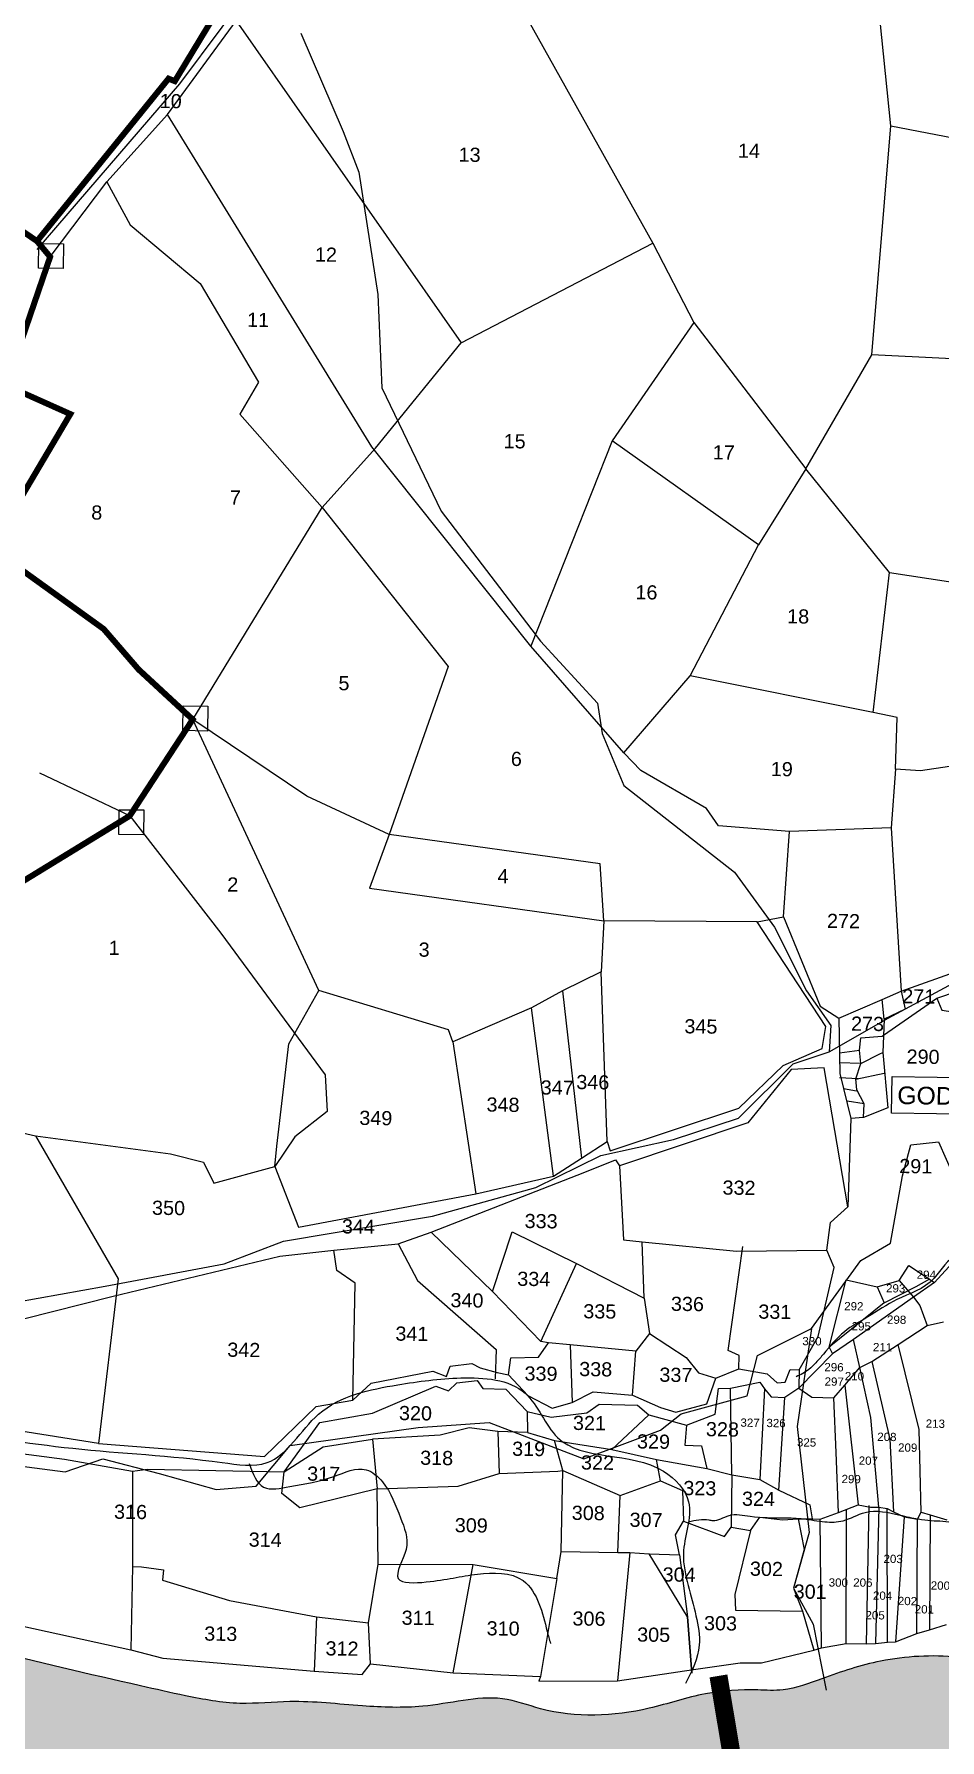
# Model space of a CAD drawing. Header units: inches. Extents: x -67596076815 to 95076089244, y 1613564 to 126917821473.
# Drawn here: x 177142 to 177896, y 1615886 to 1617305 of the extents above; entities that cross this region are included whole.
import ezdxf
from ezdxf.enums import TextEntityAlignment as Align

# ---------------------------------------------------------------- set-up
doc = ezdxf.new("R2010")
doc.units = ezdxf.units.IN
doc.header["$MEASUREMENT"] = 0
for name, color, linetype in [('PAPER SIZE', 5, 'Continuous'), ('PLOT', 7, 'Continuous'), ('PLOT NO', 7, 'Continuous'), ('ROAD', 1, 'Continuous'), ('STREAM', 4, 'Continuous'), ('VILLAGE BOUNDARY', 5, 'Continuous'), ('VILLAGE BOUNDRY STONES', 1, 'Continuous')]:
    doc.layers.add(name, color=color, linetype=linetype)
doc.styles.get("Standard").update_dxf_attribs({"font": 'arial.ttf'})

msp = doc.modelspace()

# ---------------------------------------------------------------- hatches: boundary and pattern name
at = {"layer": 'PLOT NO'}
h = msp.add_hatch(dxfattribs=at)
h.set_pattern_fill('DOTS', color=256, scale=250)
edge = h.paths.add_edge_path()
edge.add_spline(control_points=[(175474.9, 1616931.1), (175480.3, 1616928.8), (175495.7, 1616920.4), (175502.5, 1616879.9), (175548.1, 1616880.4), (175571.3, 1616855.4), (175600.1, 1616852.1), (175622.5, 1616824.3), (175652.5, 1616785.2), (175708.9, 1616762.8), (175728.9, 1616695.2), (175831.9, 1616685), (175881.3, 1616591.4), (175965.8, 1616526.4), (176046, 1616472.4), (176115.9, 1616399.3), (176210.7, 1616379.5), (176275.3, 1616312.1), (176358.5, 1616279.8), (176389.7, 1616211.8), (176445.6, 1616192.8), (176508.8, 1616183.8), (176583.4, 1616146.3), (176657.6, 1616146.1), (176717.6, 1616115.9), (176773.7, 1616111.5), (176818.6, 1616063.9), (176870.5, 1616029.9), (176935.1, 1616001.6), (177012.6, 1615988.6), (177111.4, 1615957.8), (177200.3, 1615938.5), (177270.6, 1615922), (177312.1, 1615914.6), (177361.4, 1615919.9), (177411.9, 1615914.1), (177460.4, 1615912.2), (177498.6, 1615919.3), (177532.4, 1615923), (177581.5, 1615903.8), (177641.3, 1615906.2), (177698.8, 1615926.3), (177736.7, 1615928.5), (177769.7, 1615926.3), (177803.1, 1615939.5), (177850.3, 1615955.1), (177902.5, 1615957.7), (177952.2, 1615948.6), (177987.1, 1615970.7), (178024.7, 1615969.8), (178051.8, 1615986.2), (178075.3, 1616000.2), (178106.9, 1616022.8), (178161.3, 1616022.7), (178204.4, 1616062.7), (178251.6, 1616067.1), (178279.7, 1616094.5), (178322.3, 1616105.7), (178366.3, 1616104.3), (178408, 1616120.6), (178449.1, 1616137.8), (178499.7, 1616140.4), (178541.3, 1616178.9), (178590.6, 1616187), (178634.3, 1616223), (178672, 1616250.8), (178717, 1616260.1), (178740.2, 1616281.9), (178753.6, 1616309.7), (178774.5, 1616328.4), (178797.9, 1616341), (178817.2, 1616361), (178835.4, 1616385.5), (178868.4, 1616407.4), (178888.9, 1616444.4), (178926.2, 1616468), (178954.4, 1616497.2), (178990.2, 1616513.2), (179023, 1616546.1), (179048.6, 1616567), (179065.2, 1616580.6), (179065.2, 1616579.4), (179065.2, 1616578.2), (179065.2, 1616577), (179015.7, 1616528.2), (178966.2, 1616479.5), (178916.6, 1616430.7), (178812.5, 1616326.2), (178708.4, 1616221.7), (178604.3, 1616117.2), (178483.8, 1616001.1), (178363.3, 1615885.1), (178242.8, 1615769), (178222.9, 1615766.8), (178193.6, 1615763.4), (178148.3, 1615763.4), (178106.6, 1615746.8), (178060.8, 1615752), (178019.4, 1615750), (177982.3, 1615748.1), (177954.6, 1615752.2), (177929.7, 1615769.2), (177920.7, 1615749.7), (177922.4, 1615741.7), (177920.3, 1615737.8), (177918.4, 1615739.5), (177905, 1615750.9), (177865, 1615769.2), (177810.9, 1615735.8), (177754, 1615711.1), (177711.2, 1615675.8), (177671.1, 1615649.8), (177628.5, 1615651), (177590.7, 1615634.9), (177551, 1615631.5), (177506.1, 1615619.1), (177453, 1615619.6), (177388.4, 1615622.5), (177333, 1615644), (177278, 1615666.7), (177218.2, 1615666.4), (177152.1, 1615642.5), (177081.6, 1615677.3), (177003.4, 1615680.6), (176939.3, 1615679.1), (176874.9, 1615661.3), (176830.8, 1615705.6), (176790.5, 1615725.9), (176764.4, 1615732.4), (176757.9, 1615729.1), (176757.3, 1615728.7), (176749.3, 1615732.9), (176749.8, 1615740.6), (176713.3, 1615743.2), (176684, 1615754.3), (176640.4, 1615767), (176605.7, 1615789.6), (176568.1, 1615794.9), (176517.2, 1615808.9), (176458.3, 1615849), (176379.4, 1615883.1), (176314.8, 1615916.7), (176272, 1615949.8), (176237.3, 1615985.3), (176186.3, 1615992.8), (176171.5, 1616046.5), (176099.1, 1616060), (176044.2, 1616116.2), (175990.4, 1616180.7), (175910.7, 1616223.9), (175821.5, 1616290.1), (175730.3, 1616383.4), (175619.9, 1616425.2), (175567.5, 1616515.6), (175499.1, 1616560.9), (175433.3, 1616599.9), (175398.8, 1616627.7), (175380.8, 1616642.8), (175383.1, 1616648.8), (175385.4, 1616654.8), (175387.8, 1616660.8), (175416.8, 1616750.9), (175445.8, 1616840.9), (175474.9, 1616931)], knot_values=[0, 0, 0, 0, 17.065403, 52.30513, 101.676909, 127.638475, 150.849799, 183.1842, 229.014228, 299.624798, 351.524663, 416.264363, 570.937192, 639.34671, 736.185751, 862.1846, 931.961055, 1015.91737, 1135.271816, 1184.910104, 1225.326852, 1303.72355, 1378.56701, 1470.749657, 1518.836373, 1578.515513, 1631.086059, 1707.505674, 1764.943302, 1840.900707, 1942.172739, 2075.180608, 2113.446397, 2159.107495, 2200.719334, 2261.071089, 2311.255794, 2345.365689, 2378.001081, 2410.789354, 2500.992265, 2549.503164, 2593.106287, 2614.081772, 2647.726361, 2698.771837, 2763.0958, 2803.548969, 2844.308975, 2880.082337, 2912.401536, 2936.810388, 2962.885464, 3027.132461, 3088.701848, 3129.675403, 3162.188019, 3202.095152, 3257.929254, 3292.867426, 3334.810895, 3391.859861, 3437.865313, 3497.807861, 3535.326088, 3606.102798, 3635.12104, 3670.62842, 3696.497131, 3727.269072, 3752.6073, 3775.901371, 3809.884792, 3843.834926, 3892.433779, 3932.315167, 3974.261686, 4013.116333, 4047.84374, 4112.425259, 4112.425259, 4112.425259, 4113.425259, 4113.425259, 4113.425259, 4114.425259, 4114.425259, 4114.425259, 4115.425259, 4115.425259, 4115.425259, 4116.425259, 4116.425259, 4116.425259, 4166.285869, 4204.748609, 4251.573613, 4297.401825, 4340.2498, 4377.078635, 4405.883689, 4430.298362, 4443.456401, 4457.102973, 4457.102973, 4457.102973, 4464.640163, 4509.190738, 4576.986699, 4638.784966, 4697.940086, 4743.139835, 4777.047027, 4822.052006, 4864.371739, 4895.846374, 4961.312351, 5022.137096, 5088.666556, 5137.947169, 5199.530928, 5263.840827, 5339.521061, 5421.195163, 5497.146709, 5533.745361, 5611.845212, 5657.051452, 5678.972927, 5681.272119, 5681.272119, 5681.272119, 5682.560022, 5711.291746, 5751.589534, 5795.710612, 5840.776715, 5874.703181, 5908.099988, 5998.580784, 6085.114554, 6166.359142, 6216.073698, 6246.66269, 6314.873579, 6346.836247, 6395.917308, 6511.846132, 6578.749053, 6645.916203, 6780.600207, 6911.601124, 7034.64595, 7117.127972, 7214.318147, 7276.494928, 7346.996499, 7346.996499, 7346.996499, 7347.996499, 7347.996499, 7347.996499, 7348.996499, 7348.996499, 7348.996499, 7348.996499], weights=[1, 1, 1, 1, 1, 1, 1, 1, 1, 1, 1, 1, 1, 1, 1, 1, 1, 1, 1, 1, 1, 1, 1, 1, 1, 1, 1, 1, 1, 1, 1, 1, 1, 1, 1, 1, 1, 1, 1, 1, 1, 1, 1, 1, 1, 1, 1, 1, 1, 1, 1, 1, 1, 1, 1, 1, 1, 1, 1, 1, 1, 1, 1, 1, 1, 1, 1, 1, 1, 1, 1, 1, 1, 1, 1, 1, 1, 1, 1, 1, 1, 1, 1, 1, 1, 1, 1, 1, 1, 1, 1, 1, 1, 1, 1, 1, 1, 1, 1, 1, 1, 1, 1, 1, 1, 1, 1, 1, 1, 1, 1, 1, 1, 1, 1, 1, 1, 1, 1, 1, 1, 1, 1, 1, 1, 1, 1, 1, 1, 1, 1, 1, 1, 1, 1, 1, 1, 1, 1, 1, 1, 1, 1, 1, 1, 1, 1, 1, 1, 1, 1, 1, 1, 1, 1, 1, 1, 1, 1, 1, 1, 1, 1, 1], degree=3, periodic=0)

# ---------------------------------------------------------------- linework, layer by layer
at = {"layer": 'PAPER SIZE', "const_width": 15}
msp.add_lwpolyline([(177743.3, 1615749.7), (177711.6, 1615939.4)], dxfattribs=at)
at = {"layer": 'PLOT'}
for points in [[(177797.9, 1616461.4), (177801, 1616479.7), (177743.7, 1616566.9), (177765.8, 1616571), (177770.8, 1616642), (177711.7, 1616646.6), (177701.6, 1616661.2), (177647.1, 1616692.8), (177632.8, 1616707.5), (177555.5, 1616796.1), (177423.2, 1616962.1), (177253.4, 1617238.6), (177310.3, 1617316.5), (177368, 1617396)], [(177310.3, 1617316.5), (177497.6, 1617048.5)], [(177552.5, 1617318.5), (177656.9, 1617131.4)], [(177855.1, 1617229), (178052.1, 1617191.2), (178234.2, 1617146.1), (178442.4, 1617121.5), (178498.2, 1617106.1), (178518, 1617269.4)], [(177155.7, 1617120.1), (177202.8, 1617182.4), (177253.4, 1617238.6)], [(177202.8, 1617182.4), (177222.2, 1617146.8), (177280.4, 1617097.9), (177329.1, 1617015.8), (177313.5, 1616989.2), (177382.1, 1616911.6), (177486.7, 1616779.4), (177437.8, 1616639.5), (177421.4, 1616594.9), (177616.3, 1616567.6), (177614.1, 1616525.1), (177581.8, 1616509.3), (177556.1, 1616495.2), (177490.6, 1616467), (177487.1, 1616477), (177379.2, 1616509.6)], [(177691, 1617065.6), (177623.3, 1616967), (177555.5, 1616796.1)], [(178067.7, 1617027.1), (177839.3, 1617038.7)], [(177632.8, 1616707.5), (177688.1, 1616771.4), (177745, 1616880.4), (177623.3, 1616967)], [(177853.8, 1616857.6), (177984.6, 1616837.6), (177987.7, 1616837.3), (178014.8, 1616838.1), (178038.7, 1616899.4), (178058.8, 1616962.4)], [(177784.3, 1616943.8), (177745, 1616880.4)], [(177840.3, 1616741), (177853.8, 1616857.6), (177784.3, 1616943.8)], [(177858.8, 1616693.8), (177860.1, 1616736.9), (177840.3, 1616741), (177688.1, 1616771.4)], [(177743.7, 1616566.9), (177616.3, 1616567.6), (177613.2, 1616615.1), (177437.8, 1616639.5), (177369.2, 1616671.4), (177274.3, 1616735.2)], [(177903.9, 1616696.1), (177879.6, 1616692.6), (177858.8, 1616693.8), (177855.3, 1616645), (177770.8, 1616642)], [(177221.9, 1616655), (177297.8, 1616557.4), (177384.4, 1616439.4), (177386.2, 1616409.1), (177359.3, 1616388), (177342.7, 1616363.3), (177362.3, 1616312.8), (177509.8, 1616340.4), (177574.4, 1616355.3), (177597.7, 1616370.3), (177618.9, 1616384), (177614.1, 1616525.1), (177581.8, 1616509.3), (177597.7, 1616370.3)], [(177855.3, 1616645), (177863.5, 1616509.2), (177866.9, 1616494.2), (177849.3, 1616485.9), (177847.8, 1616502.1)], [(177765.8, 1616571), (177796.3, 1616496.8), (177811.7, 1616486.8), (177812.5, 1616440.7), (177821.8, 1616403.2), (177819.3, 1616329.6)], [(177811.7, 1616486.8), (177847.8, 1616502.1), (177863.5, 1616509.2), (177961.7, 1616544.1)], [(177848.9, 1616472.6), (177893.3, 1616503.2), (177961.2, 1616526.4), (178033.2, 1616526), (178035.9, 1616538.8), (178007.3, 1616539.4), (178007.7, 1616523.9)], [(177574.4, 1616355.3), (177556.1, 1616495.2)], [(177893.3, 1616503.2), (177897.3, 1616493.2), (177952, 1616485), (177955.9, 1616434.5), (177939.8, 1616433.5), (177932.7, 1616380.2), (177946.2, 1616375), (177945.1, 1616353.8), (177954.2, 1616350.2), (178029.7, 1616361), (178057.5, 1616352.9), (178067, 1616351.6), (178080.5, 1616351.2), (178122.3, 1616374.5), (178143.3, 1616382.7), (178187.1, 1616392), (178194.4, 1616403.5), (178207.6, 1616405.2), (178209.8, 1616408.2)], [(177849.3, 1616485.9), (177848.4, 1616458), (177852.5, 1616412), (177832.3, 1616403.9), (177821.8, 1616403.2)], [(177490.6, 1616467), (177509.8, 1616340.4)], [(177618.9, 1616384), (177621.5, 1616376.4), (177728.5, 1616411.9), (177765.4, 1616447.3), (177797.9, 1616461.4)], [(178138.4, 1616292.8), (178125.5, 1616292.9), (178119.5, 1616283.1), (178110.8, 1616284.6), (178103.4, 1616312.2), (178065.2, 1616303.1), (178059.4, 1616302.1), (178047.3, 1616303.4), (177993.8, 1616276.8), (177957.8, 1616267.2), (177944.8, 1616261.3), (177933, 1616257.1), (177923.9, 1616273.3), (177909.3, 1616286.4), (177891.3, 1616266.8), (177873.9, 1616254.5), (177879.2, 1616247.7), (177885.3, 1616231.1)], [(177407.4, 1616168.9), (177409.4, 1616266.2), (177394.2, 1616276.6), (177391.7, 1616293.7)], [(177778.6, 1616194.2), (177794.4, 1616221.7), (177807.9, 1616279.3), (177801.8, 1616293.6)], [(177817.8, 1616268.9), (177843.7, 1616263.1), (177862, 1616268.3), (177869.9, 1616281), (177891.3, 1616266.8)], [(177843.7, 1616263.1), (177849.4, 1616249.9), (177803.6, 1616212.9), (177817.8, 1616268.9)], [(177849.4, 1616249.9), (177876.1, 1616263.3), (177887.4, 1616269.7)], [(177862, 1616268.3), (177873.9, 1616254.5)], [(177873.9, 1616254.5), (177823.9, 1616219.3), (177806.5, 1616207.5), (177778.4, 1616178.8)], [(177640, 1616173.1), (177643, 1616209.7)], [(177803.6, 1616212.9), (177806.5, 1616207.5)], [(177829.2, 1616196.1), (177823.9, 1616219.3)], [(177880.3, 1616075.6), (177878.5, 1616144.3), (177861.1, 1616215.2)], [(177845, 1616079.7), (177838.4, 1616154.5), (177829.2, 1616196.1)], [(177839.2, 1616201.1), (177854.2, 1616136.5), (177857.2, 1616075.9)], [(177816.8, 1616181.2), (177827.7, 1616081.8)], [(177196, 1616132.8), (177333.9, 1616122.1), (177377, 1616163.7), (177407.4, 1616168.9)], [(177761.9, 1616093.9), (177766.7, 1616171)], [(177778.4, 1616178.8), (177766.7, 1616171)], [(177811.4, 1616075.3), (177809.6, 1616125.4), (177807.5, 1616170.7)], [(177580.7, 1616042.8), (177582.2, 1616110.3), (177575.3, 1616135.3)], [(177428.6, 1616032.3), (177507.6, 1616032.2), (177577.2, 1616020.5), (177580.7, 1616042.8), (177627.9, 1616042.2), (177638, 1616042), (177653.9, 1616041.1), (177679.2, 1616040.1), (177675.8, 1616056.8), (177682.6, 1616068.2)], [(177778, 1616070.1), (177783, 1616044.5), (177774, 1616012.4), (177781.6, 1615993.4), (177791, 1615960.9)], [(177797.4, 1615962.9), (177796.1, 1616069.7)], [(177817.8, 1615966.4), (177818.2, 1616077.5)], [(177836.7, 1616081.2), (177834.5, 1615966.1)], [(177845, 1616079.7), (177842.3, 1615966.4)], [(177852.1, 1615967.6), (177852, 1616078.7)], [(177866, 1616071.8), (177858.8, 1615967.9)], [(177876.7, 1615974.8), (177877.2, 1616069.8)], [(177887.6, 1616073.3), (177887.1, 1615977.7)], [(177577.2, 1616020.5), (177563.5, 1615938.9)]]:
    msp.add_lwpolyline(points, dxfattribs=at)
at = {"layer": 'PLOT', "color": 11}
for points in [[(177812.4, 1616457.8), (177829, 1616460), (177829.9, 1616470.2), (177847.7, 1616471.8), (177848.9, 1616472.6)], [(177832.3, 1616403.9), (177832.9, 1616415.4), (177826.7, 1616427.1), (177825.9, 1616436.2), (177830.1, 1616448.9), (177829, 1616460)], [(177830.1, 1616448.9), (177845.8, 1616457.1), (177848.4, 1616458)], [(177830.1, 1616448.9), (177812, 1616449.4)], [(177827.7, 1616436.2), (177812.3, 1616437)], [(177825.9, 1616436), (177849.4, 1616440.9)], [(177826.4, 1616426), (177815.7, 1616427.9)], [(177832.9, 1616415.4), (177818.6, 1616417.5)]]:
    msp.add_lwpolyline(points, dxfattribs=at)
at = {"layer": 'PLOT'}
msp.add_lwpolyline([(177856, 1616438.1), (178005.7, 1616436), (178005.3, 1616405.5), (177855.6, 1616407.5)], close=True, dxfattribs=at)
at = {"layer": 'PLOT NO'}
for points in [[(177144.9, 1617126.2), (177263.7, 1617264.1), (177334, 1617358.6), (177361.2, 1617398.5)], [(177123.1, 1616393.5), (177143.5, 1616388.9), (177255.7, 1616373.7), (177283.3, 1616367), (177291.9, 1616349.4), (177342.7, 1616363.3), (177344.3, 1616380.3), (177354.3, 1616465.3), (177379.2, 1616509.6), (177274.3, 1616735.2), (177382.1, 1616911.6), (177426.3, 1616960.8), (177497.6, 1617048.5), (177656.9, 1617131.4), (177691, 1617065.6), (177784.3, 1616943.8), (177839.3, 1617038.7), (177855.1, 1617229), (177841.3, 1617362.7)], [(176830, 1616263.8), (176935.8, 1616247.3), (177027.4, 1616256.6), (177127.3, 1616250.3), (177201.4, 1616263.7), (177300.5, 1616282.4), (177349.7, 1616301.2), (177473.7, 1616321.9), (177559.8, 1616345.8), (177613.7, 1616372.4), (177674.3, 1616385.7), (177728.3, 1616403.6), (177773.6, 1616448.6), (177803.7, 1616458.7)], [(177108, 1616230), (177208.1, 1616255.5), (177346.7, 1616288.6), (177391.7, 1616293.7), (177445.2, 1616299), (177472.5, 1616308.6), (177600.5, 1616358.5), (177625.9, 1616368.9), (177629.4, 1616363.9), (177632.7, 1616302.2), (177648.2, 1616300.5), (177726.7, 1616292.8), (177801.8, 1616293.6), (177804.8, 1616316.8), (177819.3, 1616329.6), (177799.4, 1616445.4), (177772, 1616443.9), (177736.1, 1616399.6), (177629.4, 1616363.9)], [(177143.5, 1616388.9), (177212.2, 1616269.9), (177196, 1616132.8), (176953.1, 1616171.3), (176845.7, 1616179.4), (176800.5, 1616202.4)], [(177072.3, 1616121.7), (177168.3, 1616109.1), (177199.5, 1616119.9), (177246.3, 1616107.7), (177293.8, 1616094.6), (177327, 1616097.3), (177355.4, 1616131), (177461.8, 1616146.2), (177520.8, 1616150.4), (177599.5, 1616119.9), (177663.4, 1616143.8), (177680.5, 1616157.6), (177735.4, 1616172.4), (177744, 1616206), (177788.9, 1616228.6), (177830, 1616285), (177854.7, 1616299.5), (177864.7, 1616355.6), (177871.7, 1616381.4), (177894.6, 1616383.8), (177907.4, 1616355)], [(177523.6, 1616259.2), (177539.9, 1616308.9), (177593.6, 1616282.6), (177649.8, 1616253.8), (177648.2, 1616300.5)], [(177445.2, 1616299), (177461.3, 1616268.4), (177526.6, 1616211), (177525.9, 1616186.5)], [(177536.9, 1616189.9), (177538.9, 1616204.2), (177561.9, 1616204.6), (177570.1, 1616216.6), (177563.9, 1616217.7), (177523.6, 1616259.2), (177472.5, 1616308.6)], [(177728.6, 1616194.9), (177728.8, 1616206), (177719.7, 1616210.1), (177731.9, 1616296.8)], [(177649.8, 1616253.8), (177654.2, 1616224.2), (177643, 1616209.7), (177588.3, 1616214.9), (177570.1, 1616216.6), (177563.9, 1616217.7), (177593.6, 1616282.6)], [(177407.4, 1616168.9), (177422.6, 1616182.9), (177474.1, 1616193.1), (177485.5, 1616188.6), (177488.4, 1616197.1), (177506.4, 1616199.4), (177513.3, 1616195.7), (177527.5, 1616192), (177536.9, 1616189.9), (177553.1, 1616172.7), (177573.3, 1616162.1), (177589.8, 1616166.8), (177607.5, 1616175.9), (177640, 1616173.1), (177663.4, 1616162.8), (177676, 1616158.9), (177701.9, 1616165.8), (177709.5, 1616187.2), (177728.6, 1616194.9), (177752.1, 1616190.8), (177760.5, 1616183.2), (177767.2, 1616183.7), (177771.1, 1616194.3), (177778.6, 1616194.2), (177778.4, 1616178.8), (177789.2, 1616171.3), (177807.5, 1616170.7), (177816.8, 1616181.2), (177829.2, 1616196.1), (177839.2, 1616201.1), (177861.1, 1616215.2), (177885.3, 1616231.1), (177898.7, 1616234.1)], [(177654.2, 1616224.2), (177684.6, 1616204.4), (177695, 1616191.5), (177709.5, 1616187.2)], [(177588.3, 1616214.9), (177589.8, 1616166.8)], [(176879.2, 1616157.5), (177167.6, 1616119.7), (177224.2, 1616109.8), (177236.8, 1616111.5), (177350.4, 1616109.3), (177379.9, 1616150.4), (177423.7, 1616158.1), (177476.5, 1616180.5), (177487.1, 1616176.7), (177493.9, 1616183.3), (177511, 1616185.2), (177515.5, 1616178.5), (177534.7, 1616177.9), (177552.4, 1616159.4), (177552.8, 1616142), (177575.3, 1616135.3), (177622.8, 1616127.9), (177660.1, 1616119.4), (177701.8, 1616112.1), (177722.8, 1616106.7), (177745.9, 1616102.7), (177761.9, 1616093.9), (177787.7, 1616081.7), (177789.4, 1616070.1), (177796.1, 1616069.7), (177811.4, 1616075.3), (177827.7, 1616081.8), (177838, 1616079.8), (177845, 1616079.7), (177852, 1616078.7), (177857.2, 1616075.9), (177866, 1616071.8), (177877.2, 1616069.8), (177880.3, 1616075.6), (177887.6, 1616073.3), (177901.6, 1616069.2)], [(177552.4, 1616159.4), (177572.4, 1616154.7), (177602, 1616158.3), (177612.3, 1616165.5), (177644.3, 1616164.6), (177653.6, 1616156.7), (177685, 1616148.1), (177708.9, 1616157.3), (177711.7, 1616178.6), (177721.7, 1616178.7), (177746, 1616183.7), (177749.9, 1616178.3), (177755.4, 1616171.6), (177766.7, 1616171)], [(177722.8, 1616106.7), (177721.7, 1616178.7)], [(177749.9, 1616178.3), (177745.9, 1616102.7)], [(177653.6, 1616156.7), (177622.8, 1616127.9)], [(177552.8, 1616142), (177528, 1616142.8), (177504.3, 1616145.7), (177480.2, 1616139.6), (177423.7, 1616136.5)], [(177528, 1616142.8), (177529.3, 1616107.8)], [(177685, 1616148.1), (177683.7, 1616131.4), (177697.6, 1616130.8), (177701.8, 1616112.1)], [(177350.4, 1616109.3), (177382.8, 1616130), (177423.7, 1616136.5), (177427.7, 1616095), (177495.1, 1616097.3), (177529.3, 1616107.8), (177578, 1616109.7), (177582.2, 1616110.3), (177629.8, 1616089.5), (177663.3, 1616101.8), (177681.6, 1616093.7), (177682.6, 1616068.2), (177716.5, 1616055.4), (177722.3, 1616063.1), (177738.2, 1616060.4), (177746.1, 1616071.6), (177764.9, 1616069.2), (177778, 1616070.1), (177789.4, 1616070.1)], [(177663.3, 1616101.8), (177660.1, 1616119.4)], [(177224.2, 1616109.8), (177224.3, 1616030.5), (177222.8, 1615961.2)], [(177224.3, 1616030.5), (177231.6, 1616030.1), (177249.9, 1616027.7), (177249.2, 1616019.1), (177305, 1616002.1), (177377.2, 1615988.5), (177420.4, 1615983.5), (177428.6, 1616032.3), (177427.7, 1616095), (177363.4, 1616079.2), (177348.3, 1616091.1), (177350.4, 1616109.3)], [(177722.8, 1616106.7), (177722.3, 1616063.1)], [(177627.9, 1616042.2), (177629.8, 1616089.5)], [(177738.2, 1616060.4), (177725.2, 1616007.1), (177725.9, 1615994.1), (177781.6, 1615993.4)], [(177638, 1616042), (177627.6, 1615935.3)], [(177679.2, 1616040.1), (177685.8, 1615988.5), (177689.5, 1615941.7), (177685.8, 1615988.5), (177653.9, 1616041.1)], [(177490.8, 1615942), (177507.6, 1616032.2)], [(177072, 1615994.1), (177222.8, 1615961.2), (177249.3, 1615954.1), (177375.2, 1615943.3), (177415.1, 1615940.7), (177422.2, 1615949.4), (177490.8, 1615942), (177563.5, 1615938.9), (177562.2, 1615935), (177627.6, 1615935.3), (177690.8, 1615944.7), (177729.6, 1615950.2), (177747.5, 1615950.3), (177791, 1615960.9), (177797.4, 1615962.9), (177817.8, 1615966.4), (177834.5, 1615966.1), (177842.3, 1615966.4), (177852.1, 1615967.6), (177858.8, 1615967.9), (177876.7, 1615974.8), (177887.1, 1615977.7), (177901.4, 1615982.1)], [(177377.2, 1615988.5), (177375.2, 1615943.3)], [(177422.2, 1615949.4), (177420.4, 1615983.5)]]:
    msp.add_lwpolyline(points, dxfattribs=at)
for points in [[(175475.3, 1616951), (175516.4, 1616918.6), (175562.8, 1616891.4), (175605.8, 1616857.6), (175628.7, 1616833.3), (175667.3, 1616806.2), (175724.6, 1616752.3), (175737.9, 1616727.2), (175801.1, 1616690.4), (175846.6, 1616652.7), (175899.7, 1616612.3), (175978.4, 1616526.8), (176054.9, 1616475.7), (176115.2, 1616446), (176193.2, 1616427.7), (176327.1, 1616344.5), (176383.2, 1616310), (176446.3, 1616268.4), (176517.8, 1616239.3), (176608.7, 1616217.8), (176730.3, 1616206.4), (176778.8, 1616197.5), (176848.1, 1616166.6), (176942.3, 1616157.1), (177174.5, 1616128.8), (177298.7, 1616117), (177336.1, 1616116.9), (177379, 1616157.1), (177444.9, 1616181.6), (177497.4, 1616187.3), (177550.8, 1616174.6), (177577.6, 1616137.9), (177666, 1616109.7), (177686.7, 1616084.2), (177682.4, 1616040.9), (177686.5, 1616014.6), (177692.9, 1615989.5), (177695.6, 1615965.1), (177684.3, 1615933)], [(179050.7, 1616570), (179016.1, 1616538.7), (178990, 1616515.8), (178956.8, 1616495.7), (178924.6, 1616468.8), (178893.5, 1616443.8), (178862.6, 1616406.2), (178836.9, 1616384.1), (178814.4, 1616358.6), (178797.7, 1616342.4), (178776.5, 1616328.5), (178754.1, 1616307.4), (178740.4, 1616285.5), (178713.8, 1616261.9), (178686.4, 1616252.5), (178625.9, 1616215.7), (178595.3, 1616194.1), (178539.5, 1616172), (178500.6, 1616147.5), (178445.2, 1616133.9), (178405.7, 1616119.8), (178372.6, 1616108.7), (178317.1, 1616102.7), (178279.1, 1616090.5), (178252.2, 1616072.1), (178213.1, 1616059.9), (178159, 1616030.6), (178097, 1616013.8), (178074.7, 1616000.3), (178053.9, 1615987.5), (178024.9, 1615973.3), (177989.6, 1615967.4), (177951.2, 1615953.7), (177910.8, 1615955), (177846.5, 1615951.7), (177797.6, 1615937.1), (177765.3, 1615927.8), (177744.3, 1615927.7), (177700.8, 1615924.5), (177653.9, 1615912.5), (177563.7, 1615912.1), (177531.9, 1615920.4), (177499.3, 1615919), (177465.6, 1615914.2), (177415.4, 1615914.5), (177355.1, 1615918), (177313.5, 1615916.6), (177268.3, 1615922.9), (177230.9, 1615931.2), (177101.6, 1615962.2), (177003.8, 1615988.6), (176929.9, 1616006.1), (176877, 1616028.5), (176813.8, 1616071.4), (176772.7, 1616104.2), (176715.2, 1616120.3), (176670.1, 1616137), (176579.5, 1616154.1), (176509.1, 1616179.4), (176432.9, 1616198), (176396.1, 1616214.6), (176366.3, 1616254.3), (176270.1, 1616325), (176202.6, 1616374.9), (176137.4, 1616399.8), (176036.4, 1616475.1), (175958.6, 1616532.7), (175906, 1616576.4), (175793.8, 1616682.9), (175733.8, 1616707.3), (175705.9, 1616751), (175649.9, 1616794.1), (175619.3, 1616828.2), (175595.6, 1616850.2), (175573.6, 1616857.6), (175552.1, 1616872.1), (175506.6, 1616891.5), (175489.1, 1616922), (175467.9, 1616933.9)], [(177321.2, 1616116.1), (177333.3, 1616096.5), (177355, 1616096.9), (177391.8, 1616105.4), (177418.5, 1616111), (177432.2, 1616100.8), (177447.1, 1616071), (177451.7, 1616044.7), (177445.3, 1616020.5), (177468.5, 1616017.6), (177511.3, 1616024.1), (177549.1, 1616018.7), (177562.3, 1615999.8), (177569.1, 1615976.5), (177571.9, 1615966.4)]]:
    msp.add_spline(points, degree=3, dxfattribs=at)
at = {"layer": 'ROAD'}
for points in [[(177364.1, 1617306.3), (177399.4, 1617224.5), (177412.4, 1617190.6), (177428.2, 1617088.7), (177431.7, 1617011), (177481, 1616908.4), (177563.6, 1616800.4), (177610.9, 1616748.7), (177614.8, 1616723.4), (177633, 1616680.3), (177724.9, 1616608.1), (177758.1, 1616562.4), (177784.7, 1616509.4), (177805.2, 1616480.6), (177803.7, 1616458.7), (177852.8, 1616486.6), (177914.1, 1616519.7)], [(177788.9, 1616228.6), (177777, 1616146.9), (177787, 1616058.8), (177774, 1616012.4), (177790.3, 1615982.4), (177801.2, 1615927.6)]]:
    msp.add_lwpolyline(points, dxfattribs=at)
at = {"layer": 'STREAM'}
for points in [[(179135.2, 1616676.2), (179105.3, 1616667.7), (179079.6, 1616650.3), (179047.7, 1616640), (179021.7, 1616632.9), (179003.6, 1616594.6), (178991.9, 1616577), (178965, 1616567.4), (178944.5, 1616556.5), (178934.1, 1616546.8), (178922.3, 1616535.1), (178911, 1616532), (178877.9, 1616530.1), (178842.8, 1616516.7), (178818.5, 1616512.6), (178785, 1616504.9), (178759.9, 1616496.9), (178704.3, 1616474.9), (178678.6, 1616458.7), (178659.1, 1616446.2), (178631.6, 1616416.2), (178607.1, 1616400.9), (178574.6, 1616380.9), (178520.8, 1616341.6), (178512.9, 1616327.9), (178494.3, 1616312.6), (178434.6, 1616297.5), (178407.7, 1616281.5), (178373.9, 1616267.9), (178339.2, 1616258.8), (178314.9, 1616256.1), (178288.1, 1616248.1), (178250.6, 1616240), (178212.2, 1616230.7), (178177, 1616229.5), (178162.2, 1616237.9), (178155.4, 1616257.6), (178151.9, 1616272.5), (178146.2, 1616283.8), (178129.2, 1616286.4), (178117.5, 1616281.4), (178104.2, 1616295.8), (178099.6, 1616300.8), (178055.7, 1616297.2), (178015.1, 1616282.1), (177972.2, 1616265.5), (177954.4, 1616257.8), (177940.3, 1616267.1), (177923, 1616282.7), (177909.5, 1616288), (177891, 1616270.3), (177859.9, 1616252.5), (177835.7, 1616238.1), (177816.4, 1616225.8), (177798.9, 1616207.2), (177792.7, 1616200), (177786.8, 1616194.3), (177776.2, 1616188.3)], [(177686.8, 1616067.6), (177703.7, 1616069.3), (177706.9, 1616068.7), (177720.4, 1616072.9), (177737.9, 1616072.2), (177766, 1616071), (177782.4, 1616070.1), (177800.1, 1616067.7), (177815.2, 1616068.5), (177833.6, 1616075.5), (177862.6, 1616073.2), (177877.8, 1616070), (177888.5, 1616068.7), (177907.9, 1616066.8), (177923.4, 1616061.6), (177944.5, 1616060.5), (177964.7, 1616056.7), (177990.9, 1616056.2), (178007.3, 1616056), (178032.6, 1616062.8), (178039.7, 1616093.4), (178035, 1616134.5), (178026.2, 1616177.2), (178023, 1616197.9), (178028.1, 1616249.3), (178023.7, 1616268.6), (178022.7, 1616279.4), (178027.3, 1616296.2)]]:
    msp.add_spline(points, degree=3, dxfattribs=at)
at = {"layer": 'VILLAGE BOUNDARY', "const_width": 5}
msp.add_lwpolyline([(177084.8, 1616571), (177221.9, 1616655), (177274.3, 1616735.2), (177229.3, 1616776.8), (177200.2, 1616810.5), (177106.7, 1616877.9), (177172.5, 1616989.3), (177119.1, 1617013.2), (177155.7, 1617120.1), (177144.8, 1617133.2), (176997.3, 1617233.9), (177144.8, 1617133.2), (177254.2, 1617268.4), (177259.4, 1617266.3), (177295.3, 1617325.6)], dxfattribs=at)
at = {"layer": 'VILLAGE BOUNDARY'}
msp.add_lwpolyline([(177221.9, 1616655), (177147, 1616690.6)], dxfattribs=at)
at = {"layer": 'VILLAGE BOUNDRY STONES'}
for points in [[(177146.2, 1617131.2), (177166.7, 1617130.9), (177166.4, 1617110.3), (177145.9, 1617110.6)], [(177266.3, 1616746.5), (177286.8, 1616746.2), (177286.5, 1616725.6), (177266, 1616725.9)], [(177213.1, 1616660.1), (177233.6, 1616659.9), (177233.3, 1616639.3), (177212.8, 1616639.6)]]:
    msp.add_lwpolyline(points, close=True, dxfattribs=at)

# ---------------------------------------------------------------- texts
at = {"layer": 'PLOT NO'}
for s, height, p in [('10', 11.78, (177256, 1617249.7)), ('13', 11.78, (177504.6, 1617205.1)), ('14', 11.78, (177737, 1617208.4)), ('12', 11.78, (177385.1, 1617122)), ('11', 11.78, (177328.7, 1617067.7)), ('15', 11.78, (177542.1, 1616966.7)), ('17', 11.78, (177716, 1616957.4)), ('7', 11.8, (177309.7, 1616919.9)), ('8', 11.8, (177194.5, 1616907.4)), ('16', 11.78, (177651.7, 1616841)), ('18', 11.78, (177777.9, 1616821)), ('5', 11.8, (177400.1, 1616765.4)), ('6', 11.8, (177543.5, 1616702.4)), ('19', 11.78, (177764.3, 1616693.9)), ('4', 11.8, (177532.4, 1616604.9)), ('2', 11.8, (177307.6, 1616597.9)), ('272', 11.78, (177815.6, 1616567.5)), ('1', 11.8, (177208.9, 1616545.2)), ('3', 11.8, (177466.8, 1616543.7)), ('271', 11.78, (177878.2, 1616504.8)), ('345', 11.78, (177697, 1616479.8)), ('273', 11.78, (177835.6, 1616482)), ('290', 11.78, (177881.8, 1616454.6)), ('346', 11.78, (177607.1, 1616433.4)), ('347', 11.78, (177577.5, 1616428.9)), ('GODDUMARRI', 14.73, (177931.8, 1616421.6)), ('349', 11.78, (177426.6, 1616403.6)), ('348', 11.78, (177532.4, 1616414.7)), ('291', 11.78, (177875.7, 1616363.5)), ('332', 11.78, (177728.7, 1616345.6)), ('350', 11.78, (177254.2, 1616328.8)), ('333', 11.78, (177564.1, 1616317.8)), ('344', 11.78, (177412.1, 1616313.3)), ('334', 11.78, (177558, 1616269.7)), ('294', 6.87, (177884.5, 1616273.2)), ('340', 11.78, (177502.4, 1616251.9)), ('336', 11.78, (177685.8, 1616248.9)), ('293', 6.87, (177859, 1616261.9)), ('335', 11.78, (177612.9, 1616242.7)), ('331', 11.78, (177758.5, 1616242.4)), ('292', 6.87, (177824.2, 1616247)), ('298', 6.87, (177859.8, 1616235.8)), ('341', 11.78, (177456.6, 1616224.1)), ('295', 6.87, (177830.4, 1616230.3)), ('342', 11.78, (177316.8, 1616210.7)), ('330', 6.87, (177789.4, 1616217.9)), ('211', 6.87, (177848.1, 1616212.9)), ('339', 11.78, (177564, 1616190.9)), ('338', 11.78, (177609.5, 1616194.6)), ('337', 11.78, (177676.2, 1616189.9)), ('296', 6.87, (177807.7, 1616196.3)), ('297', 6.87, (177807.9, 1616184.3)), ('210', 6.87, (177824.7, 1616188.8)), ('320', 11.78, (177459.6, 1616158)), ('321', 11.78, (177604.3, 1616149.8)), ('327', 6.87, (177737.9, 1616150.1)), ('326', 6.87, (177759.5, 1616149.8)), ('213', 6.87, (177892, 1616149.3)), ('329', 11.78, (177657.6, 1616134.4)), ('328', 11.78, (177714.9, 1616144.6)), ('208', 6.87, (177851.7, 1616138.3)), ('318', 11.78, (177477.2, 1616120.8)), ('319', 11.78, (177553.7, 1616128.3)), ('325', 6.87, (177784.9, 1616133.7)), ('209', 6.87, (177869, 1616129.4)), ('317', 11.78, (177383.2, 1616107.6)), ('322', 11.78, (177611, 1616116.9)), ('207', 6.87, (177836.3, 1616118.5)), ('323', 11.78, (177696.1, 1616095.6)), ('299', 6.87, (177822, 1616103.2)), ('316', 11.78, (177222.6, 1616075.9)), ('324', 11.78, (177744.9, 1616086.7)), ('309', 11.78, (177506, 1616064.7)), ('308', 11.78, (177603.3, 1616075)), ('307', 11.78, (177651.4, 1616069.2)), ('314', 11.78, (177334.6, 1616052.7)), ('203', 6.87, (177856.9, 1616036.8)), ('304', 11.78, (177678.9, 1616023.7)), ('302', 11.78, (177751.5, 1616028.5)), ('301', 11.78, (177787.9, 1616009.5)), ('300', 6.87, (177811.3, 1616017.1)), ('206', 6.87, (177831.7, 1616017.1)), ('200', 6.87, (177896.2, 1616014.6)), ('204', 6.87, (177848.1, 1616006.2)), ('202', 6.87, (177868.8, 1616001.7)), ('201', 6.87, (177882.9, 1615994.8)), ('311', 11.78, (177461.8, 1615987.7)), ('310', 11.78, (177532.5, 1615978.9)), ('306', 11.78, (177603.9, 1615987.1)), ('303', 11.78, (177713.3, 1615983.2)), ('205', 6.87, (177841.9, 1615989.9)), ('313', 11.78, (177297.6, 1615974.5)), ('312', 11.78, (177398.5, 1615962.2)), ('305', 11.78, (177657.7, 1615973.7))]:
    msp.add_text(s, height=height, rotation=359.22, dxfattribs=at).set_placement(p, align=Align.MIDDLE_CENTER)

doc.saveas('drawing.dxf')
